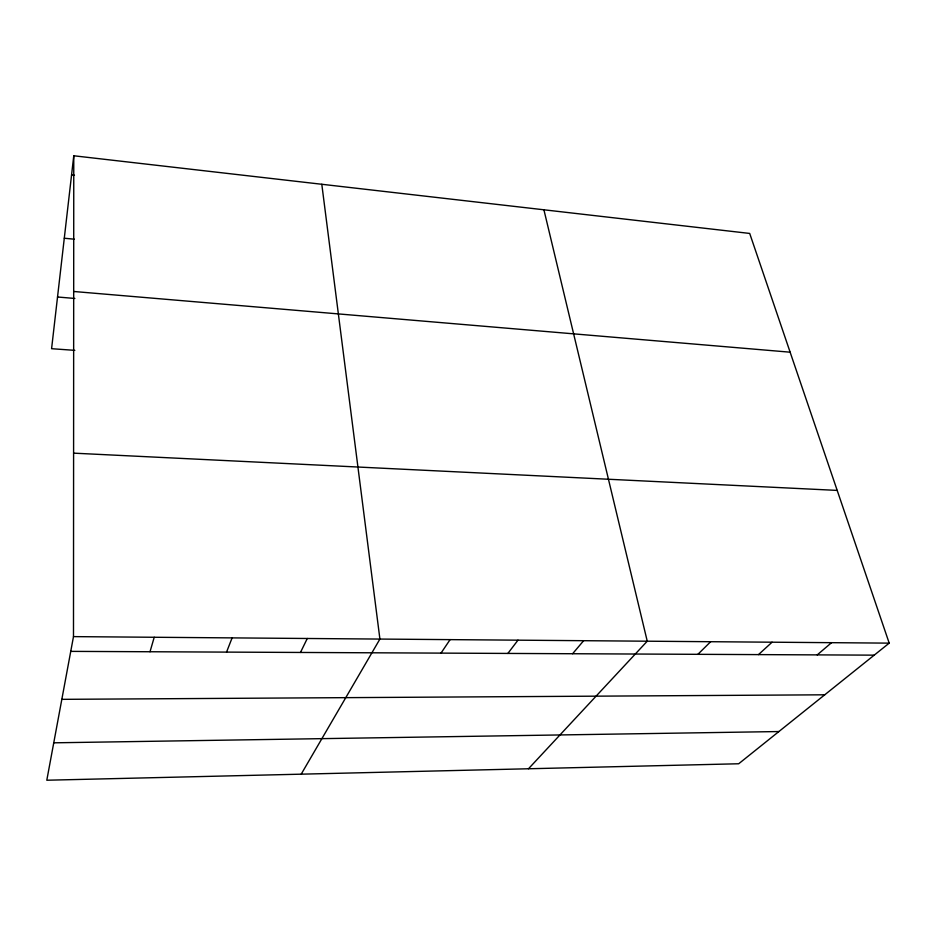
<?xml version="1.0" encoding="UTF-8"?>
<svg xmlns="http://www.w3.org/2000/svg" width="936" height="936" viewBox="0 0 936 936"><rect width="100%" height="100%" fill="white"/><g stroke="black" fill="none" stroke-linecap="round" stroke-linejoin="round"><path stroke-width="1.4" d="M73.488 636.62L73.768 155.774L749.701 233.438L889.2 643.137L738.691 763.764L46.8 780.226L73.488 636.62L889.2 643.137M73.768 155.774L51.585 348.695L74.81 350.356M150.017 651.748L154.218 637.264M226.547 652.111L232.105 637.884M300.468 652.462L307.289 638.481M301.193 774.177L379.911 639.066L321.797 184.275M441.008 653.117L450.099 639.627M507.862 653.433L517.982 640.165M572.598 653.737L583.654 640.692M528.489 768.76L647.244 641.195L543.91 209.793M697.87 654.334L710.658 641.71M758.488 654.615L772.071 642.201M817.233 654.884L831.554 642.669M53.75 742.821L778.892 731.542M61.834 699.344L824.721 694.804M70.75 651.374L874.201 655.153M73.593 453.153L837.193 490.405M57.529 297.004L74.845 298.455M73.687 291.482L790.136 352.193M64.291 238.235L74.389 239.206M71.569 174.938L74.459 175.254"/></g></svg>
